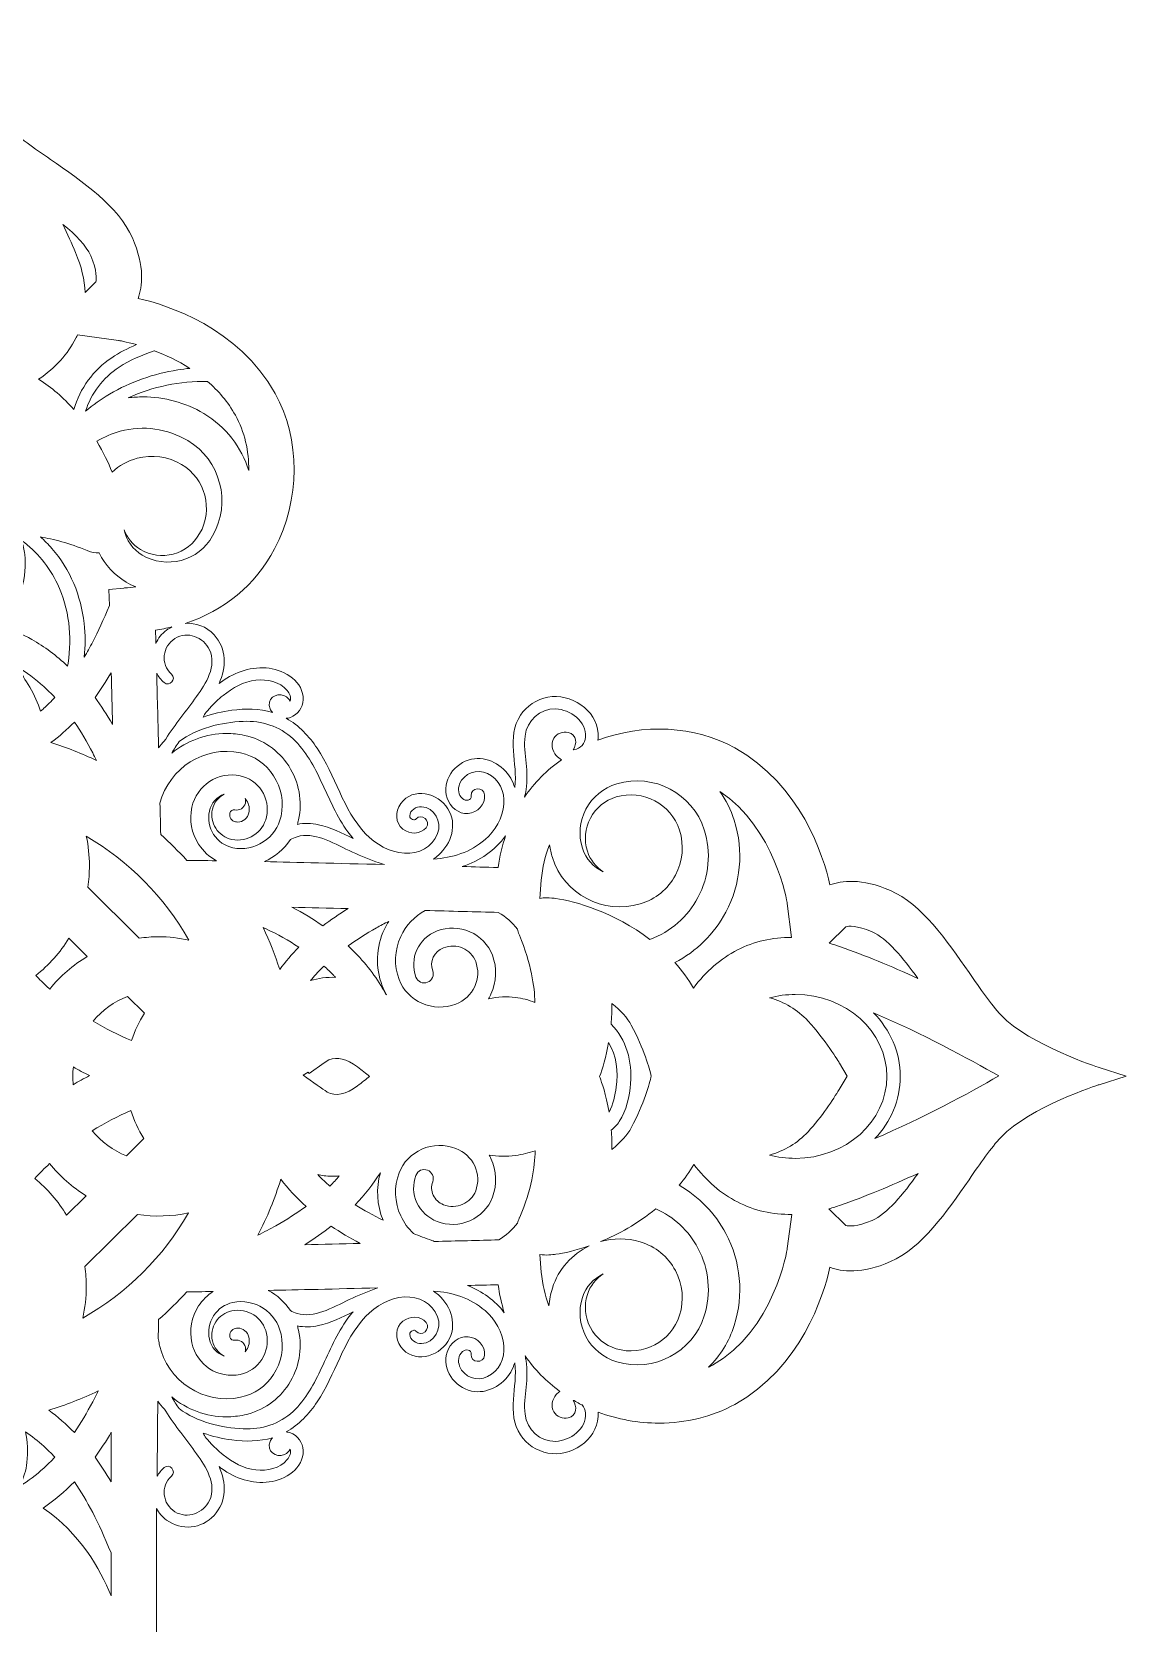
# Model space of a CAD drawing. Header units: millimetres. Extents: x -220 to 1461, y 255 to 578.
# Drawn here: x 747.9 to 868.3, y 386 to 561.1 of the extents above; entities that cross this region are included whole.
import ezdxf

# ---------------------------------------------------------------- set-up
doc = ezdxf.new("R2010")
doc.units = ezdxf.units.MM
doc.header["$MEASUREMENT"] = 0
doc.layers.add('Layer 5', color=7, linetype='Continuous')

msp = doc.modelspace()

# ---------------------------------------------------------------- linework, layer by layer
at = {"layer": 'Layer 5', "lineweight": 0}
for points, knots in [([(865.37, 447.11), (865.29, 447.14), (857.78, 449.55), (854.58, 452.89), (853.46, 454.07), (852.29, 455.77), (851.05, 457.57), (848.61, 461.1), (845.86, 465.1), (842.41, 466.6), (839.22, 467.98), (837.03, 467.7), (835.75, 467.22), (835.02, 470.42), (832.57, 478.26), (825.28, 482.3), (820.88, 484.75), (815.17, 485.03), (810.21, 483.14), (810.25, 483.38), (810.27, 483.62), (810.25, 483.87), (810.06, 486.53), (807.22, 488.35), (804.7, 487.88), (803.49, 487.66), (802.38, 486.91), (801.69, 485.89), (800.92, 484.73), (800.82, 483.34), (800.92, 481.99), (801.02, 480.63), (801.24, 479.3), (801.07, 477.96), (800.96, 478.3), (800.82, 478.64), (800.63, 478.97), (799.76, 480.43), (798.02, 481.43), (796.3, 481.06), (794.46, 480.66), (792.96, 478.66), (793.63, 476.77), (793.96, 475.82), (794.87, 474.98), (795.94, 475.08), (796.96, 475.17), (797.86, 476.07), (797.75, 477.13), (797.65, 478.06), (796.19, 477.97), (796.29, 477.04), (796.36, 476.47), (795.64, 476.42), (795.31, 476.72), (794.86, 477.12), (794.79, 477.79), (795, 478.33), (795.49, 479.54), (796.92, 480.03), (798.07, 479.48), (799.34, 478.86), (799.98, 477.47), (799.88, 476.1), (799.76, 474.59), (798.92, 473.19), (797.8, 472.21), (796.22, 470.82), (794.19, 470.18), (792.13, 470.07), (792.32, 470.2), (792.5, 470.34), (792.67, 470.49), (794.11, 471.76), (794.78, 473.89), (793.71, 475.6), (792.63, 477.35), (789.85, 478.05), (788.52, 476.17), (787.91, 475.3), (787.87, 474.06), (788.77, 473.36), (789.53, 472.78), (790.67, 472.74), (791.31, 473.52), (791.9, 474.24), (790.8, 475.2), (790.2, 474.47), (790.12, 474.36), (790.02, 474.34), (789.82, 474.42), (789.63, 474.5), (789.52, 474.63), (789.52, 474.82), (789.51, 475.45), (790.26, 475.86), (790.81, 475.83), (792.29, 475.77), (793.05, 474.14), (792.58, 472.87), (792.03, 471.37), (790.47, 470.61), (788.93, 470.7), (787.3, 470.8), (785.76, 471.7), (784.65, 472.86), (782.15, 475.5), (781.34, 479.28), (779.33, 482.26), (778.44, 483.58), (777.32, 484.78), (775.92, 485.56), (776.08, 485.57), (776.23, 485.6), (776.38, 485.65), (777.18, 485.95), (777.75, 486.75), (777.79, 487.6), (777.87, 489.56), (775.78, 490.84), (774.06, 491.07), (772.17, 491.31), (770.33, 490.68), (768.81, 489.58), (768.72, 489.51), (768.62, 489.44), (768.53, 489.37), (769.32, 491.16), (769.42, 493.21), (767.98, 494.76), (767.14, 495.67), (765.97, 496.09), (764.81, 496.01), (769.1, 497.38), (772.51, 500.2), (774.64, 504.23), (777.47, 509.59), (777.5, 516.3), (774.71, 521.31), (770.66, 528.6), (762.82, 531.06), (759.62, 531.78), (760.11, 533.07), (760.38, 535.26), (759, 538.44), (757.51, 541.89), (753.51, 544.65), (749.98, 547.08), (748.18, 548.32), (746.47, 549.49), (745.3, 550.61), (741.95, 553.81), (738.64, 561.12), (738.64, 561.12), (738.64, 561.12), (735.33, 553.81), (731.99, 550.61), (730.81, 549.49), (729.11, 548.32), (727.31, 547.08), (723.78, 544.65), (719.78, 541.89), (718.29, 538.44), (716.91, 535.26), (717.18, 533.07), (717.67, 531.78), (714.47, 531.06), (706.63, 528.6), (702.58, 521.31), (699.79, 516.3), (699.82, 509.59), (702.65, 504.23), (704.61, 500.51), (707.67, 497.82), (711.5, 496.35), (710.57, 496.26), (709.67, 495.84), (708.99, 495.11), (707.56, 493.56), (707.65, 491.51), (708.44, 489.72), (708.35, 489.79), (708.26, 489.86), (708.17, 489.93), (706.64, 491.03), (704.8, 491.66), (702.92, 491.42), (701.2, 491.19), (699.11, 489.91), (699.19, 487.95), (699.22, 487.1), (699.79, 486.29), (700.6, 486), (700.75, 485.95), (700.9, 485.92), (701.05, 485.91), (699.66, 485.12), (698.53, 483.92), (697.64, 482.61), (695.64, 479.63), (694.83, 475.85), (692.32, 473.21), (691.22, 472.05), (689.68, 471.15), (688.04, 471.05), (686.51, 470.96), (684.95, 471.72), (684.4, 473.22), (683.93, 474.49), (684.69, 476.12), (686.16, 476.18), (686.72, 476.21), (687.47, 475.8), (687.46, 475.17), (687.45, 474.98), (687.35, 474.85), (687.16, 474.77), (686.96, 474.69), (686.86, 474.71), (686.77, 474.82), (686.18, 475.55), (685.07, 474.59), (685.67, 473.87), (686.3, 473.09), (687.45, 473.12), (688.2, 473.71), (689.1, 474.41), (689.07, 475.65), (688.45, 476.52), (687.12, 478.4), (684.35, 477.69), (683.27, 475.95), (682.2, 474.24), (682.86, 472.11), (684.3, 470.84), (684.48, 470.68), (684.66, 470.55), (684.85, 470.42), (682.79, 470.53), (680.76, 471.17), (679.18, 472.55), (678.05, 473.54), (677.21, 474.93), (677.1, 476.44), (676.99, 477.82), (677.64, 479.21), (678.91, 479.82), (680.06, 480.38), (681.49, 479.89), (681.97, 478.68), (682.19, 478.14), (682.12, 477.47), (681.67, 477.07), (681.33, 476.77), (680.62, 476.82), (680.68, 477.39), (680.79, 478.32), (679.32, 478.41), (679.23, 477.48), (679.12, 476.41), (680.01, 475.52), (681.04, 475.43), (682.1, 475.33), (683.02, 476.17), (683.35, 477.12), (684.01, 479.01), (682.52, 481.01), (680.67, 481.41), (678.96, 481.78), (677.21, 480.78), (676.35, 479.32), (676.16, 478.99), (676.01, 478.65), (675.9, 478.3), (675.74, 479.65), (675.95, 480.97), (676.05, 482.34), (676.15, 483.68), (676.05, 485.08), (675.28, 486.23), (674.6, 487.26), (673.49, 488.01), (672.28, 488.23), (669.76, 488.7), (666.92, 486.88), (666.72, 484.22), (666.7, 483.88), (666.73, 483.55), (666.81, 483.23), (661.92, 485.01), (656.33, 484.71), (652.01, 482.3), (644.72, 478.26), (642.26, 470.42), (641.54, 467.22), (640.25, 467.7), (638.06, 467.98), (634.88, 466.6), (631.43, 465.1), (628.67, 461.1), (626.24, 457.57), (625, 455.77), (623.83, 454.07), (622.71, 452.89), (619.51, 449.55), (611.99, 447.14), (611.92, 447.11), (611.92, 447.11), (608.95, 446.17), (608.95, 446.17), (608.95, 446.17), (611.92, 445.23), (611.92, 445.23), (611.99, 445.21), (619.51, 442.8), (622.71, 439.45), (623.83, 438.28), (625, 436.57), (626.24, 434.77), (628.67, 431.24), (631.43, 427.24), (634.88, 425.75), (638.06, 424.37), (640.25, 424.64), (641.54, 425.13), (642.26, 421.93), (644.72, 414.09), (652.01, 410.04), (654.49, 408.66), (657.39, 407.97), (660.34, 407.97), (662.51, 407.97), (664.7, 408.35), (666.77, 409.09), (666.73, 408.85), (666.71, 408.6), (666.72, 408.34), (666.92, 405.69), (669.76, 403.86), (672.28, 404.33), (673.49, 404.56), (674.6, 405.31), (675.28, 406.33), (676.05, 407.49), (676.15, 408.88), (676.05, 410.23), (675.95, 411.59), (675.74, 412.91), (675.9, 414.26), (676.01, 413.91), (676.16, 413.57), (676.35, 413.25), (677.21, 411.78), (678.96, 410.79), (680.67, 411.16), (682.52, 411.56), (684.01, 413.56), (683.35, 415.45), (683.02, 416.39), (682.1, 417.24), (681.04, 417.14), (680.01, 417.04), (679.12, 416.15), (679.23, 415.09), (679.32, 414.15), (680.79, 414.25), (680.68, 415.18), (680.62, 415.75), (681.33, 415.8), (681.67, 415.5), (682.12, 415.09), (682.19, 414.43), (681.97, 413.89), (681.49, 412.67), (680.06, 412.19), (678.91, 412.74), (677.64, 413.35), (676.99, 414.75), (677.1, 416.12), (677.21, 417.63), (678.05, 419.03), (679.18, 420.01), (680.76, 421.39), (682.79, 422.04), (684.85, 422.14), (684.66, 422.02), (684.48, 421.88), (684.3, 421.73), (682.86, 420.46), (682.2, 418.33), (683.27, 416.61), (684.35, 414.87), (687.12, 414.17), (688.45, 416.04), (689.07, 416.92), (689.1, 418.16), (688.2, 418.86), (687.45, 419.44), (686.3, 419.48), (685.67, 418.7), (685.07, 417.97), (686.18, 417.02), (686.77, 417.75), (686.86, 417.85), (686.96, 417.88), (687.16, 417.8), (687.35, 417.72), (687.45, 417.59), (687.46, 417.4), (687.47, 416.76), (686.72, 416.36), (686.16, 416.38), (684.69, 416.45), (683.93, 418.07), (684.4, 419.35), (684.95, 420.84), (686.51, 421.61), (688.04, 421.51), (689.68, 421.41), (691.22, 420.52), (692.32, 419.35), (694.83, 416.71), (695.64, 412.93), (697.64, 409.96), (698.53, 408.64), (699.66, 407.44), (701.05, 406.66), (700.9, 406.64), (700.75, 406.62), (700.6, 406.56), (699.79, 406.27), (699.22, 405.47), (699.19, 404.62), (699.11, 402.65), (701.2, 401.37), (702.92, 401.15), (704.8, 400.9), (706.64, 401.54), (708.17, 402.63), (708.26, 402.7), (708.35, 402.78), (708.44, 402.85), (707.65, 401.05), (707.56, 399.01), (708.99, 397.46), (710.36, 395.99), (712.6, 395.78), (714.22, 396.96), (714.97, 397.5), (715.44, 398.27), (715.63, 399.1), (715.66, 383.02), (715.66, 366.54), (715.59, 365.64), (715.59, 365.7), (715.6, 365.74), (715.61, 365.76), (715.45, 365.13), (715.5, 345.88), (715.58, 329.46), (709.49, 328.64), (704.65, 325.35), (701.9, 320.13), (699.14, 314.91), (699.08, 308.45), (701.73, 303.67), (705.78, 296.39), (713.61, 293.93), (716.81, 293.21), (716.33, 291.92), (716.06, 289.73), (717.44, 286.55), (718.93, 283.1), (722.93, 280.34), (726.46, 277.91), (728.26, 276.67), (729.96, 275.5), (731.14, 274.37), (734.48, 271.18), (738.58, 261.27), (738.58, 261.27), (738.58, 261.27), (742.81, 271.18), (746.15, 274.37), (747.33, 275.5), (749.03, 276.67), (750.83, 277.91), (754.36, 280.34), (758.36, 283.1), (759.85, 286.55), (761.23, 289.73), (760.96, 291.92), (760.48, 293.21), (763.67, 293.93), (771.51, 296.39), (775.56, 303.67), (778.21, 308.45), (778.15, 314.91), (775.39, 320.13), (772.64, 325.35), (767.8, 328.64), (761.71, 329.46), (761.79, 345.88), (761.84, 365.13), (761.68, 365.76), (761.68, 365.74), (761.7, 365.7), (761.7, 365.64), (761.62, 366.53), (761.63, 382.67), (761.66, 398.58), (761.91, 398.09), (762.28, 397.65), (762.76, 397.3), (764.38, 396.12), (766.62, 396.33), (767.98, 397.81), (769.42, 399.36), (769.32, 401.4), (768.53, 403.2), (768.62, 403.13), (768.72, 403.05), (768.81, 402.98), (770.33, 401.89), (772.17, 401.25), (774.06, 401.5), (775.78, 401.72), (777.87, 403), (777.79, 404.97), (777.75, 405.82), (777.18, 406.62), (776.38, 406.91), (776.23, 406.97), (776.08, 406.99), (775.92, 407), (777.32, 407.79), (778.44, 408.99), (779.33, 410.31), (781.34, 413.28), (782.15, 417.06), (784.65, 419.7), (785.76, 420.87), (787.3, 421.76), (788.93, 421.86), (790.47, 421.95), (792.03, 421.19), (792.58, 419.69), (793.05, 418.42), (792.29, 416.8), (790.81, 416.73), (790.26, 416.71), (789.51, 417.11), (789.52, 417.75), (789.52, 417.94), (789.63, 418.07), (789.82, 418.15), (790.02, 418.23), (790.12, 418.2), (790.2, 418.1), (790.8, 417.37), (791.9, 418.32), (791.31, 419.05), (790.67, 419.82), (789.53, 419.79), (788.77, 419.2), (787.87, 418.51), (787.91, 417.27), (788.52, 416.39), (789.85, 414.51), (792.63, 415.22), (793.71, 416.96), (794.78, 418.68), (794.11, 420.81), (792.67, 422.08), (792.5, 422.23), (792.32, 422.37), (792.13, 422.49), (794.19, 422.39), (796.22, 421.74), (797.8, 420.36), (798.92, 419.38), (799.76, 417.98), (799.88, 416.47), (799.98, 415.1), (799.34, 413.7), (798.07, 413.09), (796.92, 412.54), (795.49, 413.02), (795, 414.24), (794.79, 414.78), (794.86, 415.44), (795.31, 415.85), (795.64, 416.14), (796.36, 416.1), (796.29, 415.53), (796.19, 414.59), (797.65, 414.5), (797.75, 415.44), (797.86, 416.5), (796.96, 417.39), (795.94, 417.49), (794.87, 417.59), (793.96, 416.74), (793.63, 415.79), (792.96, 413.91), (794.46, 411.91), (796.3, 411.51), (798.02, 411.14), (799.76, 412.13), (800.63, 413.6), (800.82, 413.92), (800.96, 414.26), (801.07, 414.61), (801.24, 413.26), (801.02, 411.94), (800.92, 410.58), (800.82, 409.23), (800.92, 407.84), (801.69, 406.68), (802.38, 405.65), (803.49, 404.91), (804.7, 404.68), (807.22, 404.21), (810.06, 406.04), (810.25, 408.69), (810.26, 408.86), (810.26, 409.03), (810.25, 409.19), (812.4, 408.38), (814.69, 407.97), (816.95, 407.97), (819.89, 407.97), (822.8, 408.66), (825.28, 410.04), (832.57, 414.09), (835.02, 421.93), (835.75, 425.13), (837.03, 424.64), (839.23, 424.37), (842.41, 425.75), (845.86, 427.24), (848.61, 431.24), (851.05, 434.77), (852.29, 436.57), (853.46, 438.28), (854.58, 439.45), (857.78, 442.8), (865.29, 445.21), (865.37, 445.23), (865.37, 445.23), (868.34, 446.17), (868.34, 446.17), (868.34, 446.17), (865.37, 447.11), (865.37, 447.11)], [0, 0, 0, 0, 1, 1, 1, 2, 2, 2, 3, 3, 3, 4, 4, 4, 5, 5, 5, 6, 6, 6, 7, 7, 7, 8, 8, 8, 9, 9, 9, 10, 10, 10, 11, 11, 11, 12, 12, 12, 13, 13, 13, 14, 14, 14, 15, 15, 15, 16, 16, 16, 17, 17, 17, 18, 18, 18, 19, 19, 19, 20, 20, 20, 21, 21, 21, 22, 22, 22, 23, 23, 23, 24, 24, 24, 25, 25, 25, 26, 26, 26, 27, 27, 27, 28, 28, 28, 29, 29, 29, 30, 30, 30, 31, 31, 31, 32, 32, 32, 33, 33, 33, 34, 34, 34, 35, 35, 35, 36, 36, 36, 37, 37, 37, 38, 38, 38, 39, 39, 39, 40, 40, 40, 41, 41, 41, 42, 42, 42, 43, 43, 43, 44, 44, 44, 45, 45, 45, 46, 46, 46, 47, 47, 47, 48, 48, 48, 49, 49, 49, 50, 50, 50, 51, 51, 51, 52, 52, 52, 53, 53, 53, 54, 54, 54, 55, 55, 55, 56, 56, 56, 57, 57, 57, 58, 58, 58, 59, 59, 59, 60, 60, 60, 61, 61, 61, 62, 62, 62, 63, 63, 63, 64, 64, 64, 65, 65, 65, 66, 66, 66, 67, 67, 67, 68, 68, 68, 69, 69, 69, 70, 70, 70, 71, 71, 71, 72, 72, 72, 73, 73, 73, 74, 74, 74, 75, 75, 75, 76, 76, 76, 77, 77, 77, 78, 78, 78, 79, 79, 79, 80, 80, 80, 81, 81, 81, 82, 82, 82, 83, 83, 83, 84, 84, 84, 85, 85, 85, 86, 86, 86, 87, 87, 87, 88, 88, 88, 89, 89, 89, 90, 90, 90, 91, 91, 91, 92, 92, 92, 93, 93, 93, 94, 94, 94, 95, 95, 95, 96, 96, 96, 97, 97, 97, 98, 98, 98, 99, 99, 99, 100, 100, 100, 101, 101, 101, 102, 102, 102, 103, 103, 103, 104, 104, 104, 105, 105, 105, 106, 106, 106, 107, 107, 107, 108, 108, 108, 109, 109, 109, 110, 110, 110, 111, 111, 111, 112, 112, 112, 113, 113, 113, 114, 114, 114, 115, 115, 115, 116, 116, 116, 117, 117, 117, 118, 118, 118, 119, 119, 119, 120, 120, 120, 121, 121, 121, 122, 122, 122, 123, 123, 123, 124, 124, 124, 125, 125, 125, 126, 126, 126, 127, 127, 127, 128, 128, 128, 129, 129, 129, 130, 130, 130, 131, 131, 131, 132, 132, 132, 133, 133, 133, 134, 134, 134, 135, 135, 135, 136, 136, 136, 137, 137, 137, 138, 138, 138, 139, 139, 139, 140, 140, 140, 141, 141, 141, 142, 142, 142, 143, 143, 143, 144, 144, 144, 145, 145, 145, 146, 146, 146, 147, 147, 147, 148, 148, 148, 149, 149, 149, 150, 150, 150, 151, 151, 151, 152, 152, 152, 153, 153, 153, 154, 154, 154, 155, 155, 155, 156, 156, 156, 157, 157, 157, 158, 158, 158, 159, 159, 159, 160, 160, 160, 161, 161, 161, 162, 162, 162, 163, 163, 163, 164, 164, 164, 165, 165, 165, 166, 166, 166, 167, 167, 167, 168, 168, 168, 169, 169, 169, 170, 170, 170, 171, 171, 171, 172, 172, 172, 173, 173, 173, 174, 174, 174, 175, 175, 175, 176, 176, 176, 177, 177, 177, 178, 178, 178, 179, 179, 179, 180, 180, 180, 181, 181, 181, 182, 182, 182, 183, 183, 183, 184, 184, 184, 185, 185, 185, 186, 186, 186, 187, 187, 187, 188, 188, 188, 189, 189, 189, 190, 190, 190, 191, 191, 191, 192, 192, 192, 193, 193, 193, 194, 194, 194, 195, 195, 195, 196, 196, 196, 197, 197, 197, 198, 198, 198, 199, 199, 199, 200, 200, 200, 201, 201, 201, 202, 202, 202, 203, 203, 203, 204, 204, 204, 205, 205, 205, 206, 206, 206, 207, 207, 207, 208, 208, 208, 209, 209, 209, 210, 210, 210, 211, 211, 211, 212, 212, 212, 213, 213, 213, 214, 214, 214, 215, 215, 215, 216, 216, 216, 217, 217, 217, 218, 218, 218, 218]), ([(754.41, 536.47), (755.14, 534.79), (755.04, 533.88), (754.97, 533.59), (754.97, 533.59), (753.81, 532.43), (753.81, 532.43), (753.74, 533.84), (753.38, 535.31), (752.75, 536.83), (752.33, 537.83), (751.86, 538.86), (751.35, 539.93), (752.76, 538.77), (753.93, 537.59), (754.41, 536.47)], [0, 0, 0, 0, 1, 1, 1, 2, 2, 2, 3, 3, 3, 4, 4, 4, 5, 5, 5, 5]), ([(752.77, 527.39), (752.84, 527.52), (752.9, 527.64), (752.95, 527.77), (752.95, 527.77), (757.48, 527.15), (757.48, 527.15), (757.51, 527.15), (758.27, 527.02), (759.44, 526.69), (758.49, 526.28), (757.57, 525.82), (756.72, 525.25), (754.71, 523.9), (753.22, 521.87), (752.57, 519.55), (751.4, 520.86), (750.1, 521.98), (748.68, 522.88), (750.52, 524.14), (751.9, 525.65), (752.77, 527.39)], [0, 0, 0, 0, 1, 1, 1, 2, 2, 2, 3, 3, 3, 4, 4, 4, 5, 5, 5, 6, 6, 6, 7, 7, 7, 7]), ([(761.39, 526.01), (761.41, 526.01), (761.42, 526.02), (761.43, 526.02), (762.63, 525.56), (763.98, 524.93), (765.31, 524.08), (764.86, 524.04), (764.42, 523.98), (763.98, 523.91), (761.34, 523.49), (758.79, 522.6), (756.48, 521.24), (755.54, 520.69), (754.66, 520.06), (753.84, 519.37), (754.48, 521.34), (755.75, 523.04), (757.53, 524.21), (758.72, 525), (760.05, 525.53), (761.39, 526.01)], [0, 0, 0, 0, 1, 1, 1, 2, 2, 2, 3, 3, 3, 4, 4, 4, 5, 5, 5, 6, 6, 6, 7, 7, 7, 7]), ([(770.33, 518.91), (771.34, 517.11), (771.82, 514.98), (771.8, 512.82), (771.01, 515.38), (769.31, 517.65), (766.85, 519.11), (764.81, 520.31), (762.5, 520.94), (760.17, 520.94), (759.63, 520.94), (759.08, 520.91), (758.54, 520.84), (761.25, 522.07), (764.23, 522.69), (767.26, 522.64), (768.43, 521.63), (769.51, 520.4), (770.33, 518.91)], [0, 0, 0, 0, 1, 1, 1, 2, 2, 2, 3, 3, 3, 4, 4, 4, 5, 5, 5, 6, 6, 6, 6]), ([(767.82, 505.63), (767.06, 504.28), (765.82, 503.33), (764.35, 502.94), (762.89, 502.56), (761.37, 502.77), (760.07, 503.53), (759.05, 504.14), (758.33, 505.15), (758.08, 506.32), (758.4, 505.44), (759.01, 504.65), (759.88, 504.14), (760.98, 503.5), (762.26, 503.32), (763.49, 503.64), (764.73, 503.97), (765.76, 504.77), (766.4, 505.89), (767.92, 508.54), (767.03, 511.95), (764.41, 513.5), (762.92, 514.38), (761.18, 514.62), (759.51, 514.18), (758.47, 513.9), (757.53, 513.38), (756.76, 512.66), (756.35, 513.67), (755.81, 514.84), (755.1, 516.06), (755.9, 516.55), (756.76, 516.92), (757.67, 517.16), (760.2, 517.83), (762.84, 517.46), (765.09, 516.13), (768.7, 514), (769.92, 509.29), (767.82, 505.63)], [0, 0, 0, 0, 1, 1, 1, 2, 2, 2, 3, 3, 3, 4, 4, 4, 5, 5, 5, 6, 6, 6, 7, 7, 7, 8, 8, 8, 9, 9, 9, 10, 10, 10, 11, 11, 11, 12, 12, 12, 13, 13, 13, 13]), ([(750.75, 500.35), (752.04, 497.63), (752.37, 494.58), (751.92, 491.62), (751.91, 491.51), (751.89, 491.41), (751.87, 491.3), (750.64, 492.46), (749.32, 493.44), (747.93, 494.23), (746.94, 494.8), (745.91, 495.25), (744.86, 495.58), (746.68, 498.54), (747.45, 501.23), (747.15, 503.6), (747.09, 504.12), (746.97, 504.64), (746.81, 505.14), (748.49, 503.9), (749.86, 502.23), (750.75, 500.35)], [0, 0, 0, 0, 1, 1, 1, 2, 2, 2, 3, 3, 3, 4, 4, 4, 5, 5, 5, 6, 6, 6, 7, 7, 7, 7]), ([(756.42, 499.74), (756.42, 499.74), (756.47, 497.96), (756.47, 497.96), (755.82, 496.4), (755.23, 495.13), (754.63, 493.96), (754.33, 493.38), (754.02, 492.82), (753.7, 492.29), (753.82, 493.52), (753.83, 494.77), (753.69, 496), (753.35, 499.03), (752.16, 501.97), (750.14, 504.26), (749.74, 504.71), (749.32, 505.14), (748.87, 505.52), (750.31, 505.29), (752.03, 504.84), (754.04, 504.02), (754.04, 504.02), (754.09, 504.01), (754.09, 504.01), (754.48, 503.83), (754.91, 503.75), (755.34, 503.77), (756, 502.43), (757.03, 501.31), (758.32, 500.56), (758.66, 500.35), (759.02, 500.17), (759.38, 500.02), (759.38, 500.02), (758.47, 499.93), (758.47, 499.93), (758.32, 499.94), (758.18, 499.92), (758.04, 499.89), (758.04, 499.89), (756.42, 499.74), (756.42, 499.74)], [0, 0, 0, 0, 1, 1, 1, 2, 2, 2, 3, 3, 3, 4, 4, 4, 5, 5, 5, 6, 6, 6, 7, 7, 7, 8, 8, 8, 9, 9, 9, 10, 10, 10, 11, 11, 11, 12, 12, 12, 13, 13, 13, 14, 14, 14, 14]), ([(761.54, 495.27), (762.15, 495.36), (762.75, 495.47), (763.34, 495.61), (763.14, 495.51), (762.94, 495.4), (762.76, 495.26), (762.22, 494.87), (761.83, 494.37), (761.58, 493.8), (761.57, 494.29), (761.56, 494.78), (761.54, 495.27)], [0, 0, 0, 0, 1, 1, 1, 2, 2, 2, 3, 3, 3, 4, 4, 4, 4]), ([(767.49, 493.09), (768.31, 491.33), (767.07, 489.35), (766.06, 487.96), (764.93, 486.4), (763.71, 484.9), (762.66, 483.28), (762.61, 483.21), (762.57, 483.14), (762.52, 483.07), (762.29, 482.83), (762.08, 482.57), (761.88, 482.3), (761.82, 484.84), (761.75, 487.58), (761.67, 490.53), (761.87, 490.15), (762.14, 489.79), (762.49, 489.49), (763.09, 488.96), (763.89, 489.9), (763.3, 490.43), (762.06, 491.53), (762.3, 493.5), (763.68, 494.35), (765.04, 495.19), (766.83, 494.5), (767.49, 493.09)], [0, 0, 0, 0, 1, 1, 1, 2, 2, 2, 3, 3, 3, 4, 4, 4, 5, 5, 5, 6, 6, 6, 7, 7, 7, 8, 8, 8, 9, 9, 9, 9]), ([(749.25, 486.66), (749.14, 486.55), (749.01, 486.44), (748.89, 486.34), (748.62, 487.21), (748.22, 488.09), (747.7, 488.98), (747.24, 489.76), (746.77, 490.52), (746.3, 491.23), (747.35, 490.62), (748.34, 489.89), (749.25, 489.06), (749.66, 488.69), (750.06, 488.3), (750.46, 487.86), (750.06, 487.43), (749.66, 487.03), (749.25, 486.66)], [0, 0, 0, 0, 1, 1, 1, 2, 2, 2, 3, 3, 3, 4, 4, 4, 5, 5, 5, 6, 6, 6, 6]), ([(756.81, 484.88), (756.2, 485.95), (755.56, 486.94), (754.89, 487.86), (755.51, 488.71), (756.1, 489.61), (756.67, 490.58), (756.72, 488.66), (756.77, 486.75), (756.81, 484.88)], [0, 0, 0, 0, 1, 1, 1, 2, 2, 2, 3, 3, 3, 3]), ([(768.97, 488.07), (770.02, 488.92), (771.23, 489.6), (772.59, 489.75), (773.79, 489.87), (775.25, 489.61), (776.04, 488.61), (776.29, 488.29), (776.5, 487.84), (776.37, 487.45), (776.24, 487.7), (776.03, 487.91), (775.74, 488.04), (774.76, 488.47), (773.71, 487.65), (774.16, 486.6), (774.22, 486.45), (774.31, 486.32), (774.41, 486.2), (772.97, 486.63), (771.42, 486.64), (769.94, 486.44), (768.89, 486.3), (767.82, 486.05), (766.78, 485.69), (766.92, 486.06), (767.28, 486.42), (767.51, 486.68), (767.97, 487.17), (768.45, 487.65), (768.97, 488.07)], [0, 0, 0, 0, 1, 1, 1, 2, 2, 2, 3, 3, 3, 4, 4, 4, 5, 5, 5, 6, 6, 6, 7, 7, 7, 8, 8, 8, 9, 9, 9, 10, 10, 10, 10]), ([(776.68, 483.29), (778.08, 481.98), (779.02, 480.23), (779.82, 478.51), (780.7, 476.65), (781.5, 474.72), (782.71, 473.05), (782.9, 472.8), (783.09, 472.56), (783.3, 472.32), (782.05, 472.93), (780.81, 473.56), (779.46, 473.85), (778.7, 474.02), (777.91, 474.04), (777.15, 473.88), (777.2, 474.04), (777.24, 474.21), (777.28, 474.37), (777.72, 476.44), (777.34, 478.54), (776.2, 480.31), (775.07, 482.05), (773.34, 483.25), (771.32, 483.68), (770.66, 483.82), (770, 483.89), (769.35, 483.89), (767.11, 483.89), (764.99, 483.09), (763.32, 481.71), (763.57, 482.15), (763.85, 482.57), (764.14, 482.99), (766.11, 484.47), (768.82, 485.12), (771.18, 485.22), (773.25, 485.3), (775.16, 484.72), (776.68, 483.29)], [0, 0, 0, 0, 1, 1, 1, 2, 2, 2, 3, 3, 3, 4, 4, 4, 5, 5, 5, 6, 6, 6, 7, 7, 7, 8, 8, 8, 9, 9, 9, 10, 10, 10, 11, 11, 11, 12, 12, 12, 13, 13, 13, 13]), ([(802.32, 480.61), (802.23, 481.6), (802.06, 482.62), (802.2, 483.61), (802.43, 485.35), (803.78, 486.65), (805.58, 486.59), (807.16, 486.54), (808.98, 485.22), (808.86, 483.49), (808.81, 482.79), (808.3, 482.21), (807.6, 482.11), (807.56, 482.1), (807.52, 482.1), (807.48, 482.1), (807.95, 482.71), (807.93, 483.76), (806.94, 484.01), (806.34, 484.16), (805.7, 483.89), (805.38, 483.36), (805.01, 482.74), (805.18, 481.96), (805.64, 481.45), (805.81, 481.26), (806, 481.12), (806.2, 481), (804.59, 479.85), (803.22, 478.46), (802.13, 476.86), (802.21, 477.15), (802.27, 477.44), (802.31, 477.74), (802.45, 478.7), (802.42, 479.65), (802.32, 480.61)], [0, 0, 0, 0, 1, 1, 1, 2, 2, 2, 3, 3, 3, 4, 4, 4, 5, 5, 5, 6, 6, 6, 7, 7, 7, 8, 8, 8, 9, 9, 9, 10, 10, 10, 11, 11, 11, 12, 12, 12, 12]), ([(754.63, 481.76), (754.77, 481.49), (754.91, 481.2), (755.06, 480.91), (753.43, 481.69), (751.76, 482.35), (750.04, 482.88), (750.94, 483.55), (751.8, 484.31), (752.61, 485.15), (753.32, 484.12), (754, 482.98), (754.63, 481.76)], [0, 0, 0, 0, 1, 1, 1, 2, 2, 2, 3, 3, 3, 4, 4, 4, 4]), ([(768.18, 473.45), (768.58, 472.82), (769.2, 472.39), (769.93, 472.23), (771.66, 471.86), (773.38, 472.98), (773.75, 474.72), (773.97, 475.72), (773.78, 476.74), (773.23, 477.59), (772.68, 478.44), (771.84, 479.02), (770.86, 479.23), (768.45, 479.75), (766.07, 478.19), (765.54, 475.76), (765.24, 474.35), (765.5, 472.91), (766.28, 471.7), (766.79, 470.92), (767.47, 470.3), (768.27, 469.88), (766.91, 469.9), (765.82, 469.92), (764.98, 469.92), (764.08, 470.92), (763.12, 471.87), (762.11, 472.76), (762.09, 473.85), (762.06, 474.99), (762.03, 476.2), (763.04, 480.12), (766.95, 482.6), (770.9, 481.75), (772.41, 481.43), (773.7, 480.53), (774.54, 479.24), (775.4, 477.91), (775.68, 476.34), (775.35, 474.79), (774.83, 472.36), (772.45, 470.8), (770.05, 471.31), (769.18, 471.5), (768.43, 472.02), (767.94, 472.77), (767.45, 473.54), (767.28, 474.45), (767.47, 475.35), (767.67, 476.24), (768.31, 476.93), (769.11, 477.21), (768.46, 476.89), (767.97, 476.29), (767.8, 475.54), (767.65, 474.81), (767.78, 474.07), (768.18, 473.45)], [0, 0, 0, 0, 1, 1, 1, 2, 2, 2, 3, 3, 3, 4, 4, 4, 5, 5, 5, 6, 6, 6, 7, 7, 7, 8, 8, 8, 9, 9, 9, 10, 10, 10, 11, 11, 11, 12, 12, 12, 13, 13, 13, 14, 14, 14, 15, 15, 15, 16, 16, 16, 17, 17, 17, 18, 18, 18, 19, 19, 19, 19]), ([(812.31, 478.34), (816.35, 479.55), (820.66, 477.29), (821.92, 473.29), (822.7, 470.79), (822.46, 468.14), (821.23, 465.83), (820.09, 463.69), (818.22, 462.06), (815.93, 461.22), (812.04, 464.21), (807.64, 465.45), (805.6, 465.72), (805.34, 465.75), (804.98, 465.8), (804.56, 465.8), (804.32, 465.8), (804.07, 465.78), (803.81, 465.74), (803.81, 465.74), (803.99, 467.76), (803.99, 467.76), (804.12, 469.13), (804.42, 470.43), (804.89, 471.62), (804.96, 471.15), (805.07, 470.69), (805.21, 470.23), (806.47, 466.2), (810.81, 463.92), (814.88, 465.13), (816.56, 465.64), (817.93, 466.76), (818.75, 468.3), (819.56, 469.82), (819.72, 471.57), (819.2, 473.23), (818.29, 476.13), (815.17, 477.77), (812.24, 476.9), (811.01, 476.53), (810, 475.7), (809.39, 474.57), (808.8, 473.44), (808.68, 472.15), (809.06, 470.94), (809.36, 469.97), (810, 469.18), (810.8, 468.67), (809.74, 469.16), (808.88, 470.08), (808.51, 471.26), (808.06, 472.71), (808.2, 474.23), (808.9, 475.56), (809.62, 476.91), (810.83, 477.9), (812.31, 478.34)], [0, 0, 0, 0, 1, 1, 1, 2, 2, 2, 3, 3, 3, 4, 4, 4, 5, 5, 5, 6, 6, 6, 7, 7, 7, 8, 8, 8, 9, 9, 9, 10, 10, 10, 11, 11, 11, 12, 12, 12, 13, 13, 13, 14, 14, 14, 15, 15, 15, 16, 16, 16, 17, 17, 17, 18, 18, 18, 19, 19, 19, 19]), ([(771.41, 476.73), (771.47, 476.67), (771.52, 476.6), (771.57, 476.52), (771.83, 476.11), (771.92, 475.62), (771.82, 475.14), (771.69, 474.55), (771.17, 474.14), (770.6, 474.14), (770.51, 474.14), (770.43, 474.15), (770.34, 474.16), (770.13, 474.21), (769.96, 474.33), (769.84, 474.51), (769.73, 474.69), (769.69, 474.91), (769.73, 475.12), (769.79, 475.37), (770.02, 475.53), (770.26, 475.47), (770.79, 475.36), (771.32, 475.7), (771.43, 476.23), (771.47, 476.41), (771.46, 476.58), (771.41, 476.73)], [0, 0, 0, 0, 1, 1, 1, 2, 2, 2, 3, 3, 3, 4, 4, 4, 5, 5, 5, 6, 6, 6, 7, 7, 7, 8, 8, 8, 9, 9, 9, 9]), ([(831.05, 465.19), (831.05, 465.19), (831.53, 461.43), (831.53, 461.43), (829.41, 461.46), (827.4, 461), (825.57, 460.06), (823.75, 459.13), (822.1, 457.69), (820.74, 455.87), (820.15, 456.85), (819.47, 457.79), (818.69, 458.67), (821.07, 459.9), (823.02, 461.83), (824.29, 464.21), (825.95, 467.34), (826.28, 470.94), (825.22, 474.33), (824.85, 475.48), (824.31, 476.55), (823.62, 477.51), (829.7, 473.52), (831.04, 465.25), (831.05, 465.19)], [0, 0, 0, 0, 1, 1, 1, 2, 2, 2, 3, 3, 3, 4, 4, 4, 5, 5, 5, 6, 6, 6, 7, 7, 7, 8, 8, 8, 8]), ([(759.73, 461.35), (759.73, 461.35), (754.08, 466.96), (754.08, 466.96), (754.21, 467.75), (754.27, 468.55), (754.27, 469.35), (754.27, 470.44), (754.16, 471.52), (753.93, 472.58), (758.63, 469.84), (762.53, 465.88), (765.21, 461.14), (764.12, 461.38), (763.01, 461.51), (761.89, 461.51), (761.17, 461.51), (760.44, 461.45), (759.73, 461.35)], [0, 0, 0, 0, 1, 1, 1, 2, 2, 2, 3, 3, 3, 4, 4, 4, 5, 5, 5, 6, 6, 6, 6]), ([(785.79, 469.77), (786.1, 469.66), (786.41, 469.56), (786.73, 469.46), (781.44, 469.6), (777.04, 469.7), (773.52, 469.78), (774.67, 470.29), (775.68, 471.13), (776.38, 472.21), (776.61, 472.33), (776.85, 472.44), (777.11, 472.52), (778.04, 472.81), (779.04, 472.63), (779.94, 472.32), (780.95, 471.97), (781.9, 471.45), (782.86, 470.99), (783.82, 470.54), (784.79, 470.13), (785.79, 469.77)], [0, 0, 0, 0, 1, 1, 1, 2, 2, 2, 3, 3, 3, 4, 4, 4, 5, 5, 5, 6, 6, 6, 7, 7, 7, 7]), ([(800.06, 472.64), (799.69, 471.53), (799.41, 470.36), (799.24, 469.14), (797.89, 469.17), (796.58, 469.21), (795.3, 469.24), (797.2, 469.87), (798.92, 471), (800.06, 472.64)], [0, 0, 0, 0, 1, 1, 1, 2, 2, 2, 3, 3, 3, 3]), ([(779.96, 462.71), (778.92, 463.44), (777.79, 464.12), (776.55, 464.77), (778.45, 464.72), (780.53, 464.67), (782.74, 464.62), (781.74, 464), (780.82, 463.37), (779.96, 462.71)], [0, 0, 0, 0, 1, 1, 1, 2, 2, 2, 3, 3, 3, 3]), ([(788.53, 461.53), (789.1, 462.76), (790.03, 463.75), (791.21, 464.41), (794.04, 464.33), (796.78, 464.26), (799.26, 464.19), (800.08, 463.7), (800.79, 463.09), (801.37, 462.35), (801.41, 462.15), (801.47, 461.96), (801.56, 461.77), (801.56, 461.77), (801.58, 461.7), (801.58, 461.7), (802.88, 458.51), (803.25, 456.02), (803.29, 454.29), (802.59, 454.56), (801.88, 454.75), (801.15, 454.84), (800.21, 454.95), (799.22, 454.9), (798.18, 454.68), (798.27, 454.85), (798.37, 455.02), (798.45, 455.2), (799.08, 456.56), (799.14, 458.08), (798.61, 459.48), (798.17, 460.64), (797.29, 461.56), (796.14, 462.07), (794.99, 462.57), (793.71, 462.59), (792.53, 462.15), (790.48, 461.37), (789.43, 459.09), (790.19, 457.07), (790.39, 456.56), (790.96, 456.3), (791.47, 456.5), (791.98, 456.69), (792.23, 457.26), (792.04, 457.77), (791.66, 458.77), (792.19, 459.91), (793.23, 460.3), (793.93, 460.56), (794.68, 460.55), (795.35, 460.26), (796.01, 459.97), (796.51, 459.44), (796.77, 458.78), (797.1, 457.89), (797.07, 456.91), (796.66, 456.03), (796.25, 455.14), (795.51, 454.46), (794.58, 454.11), (793.36, 453.64), (792.03, 453.67), (790.85, 454.19), (789.68, 454.7), (788.79, 455.63), (788.34, 456.81), (787.76, 458.34), (787.82, 460.02), (788.53, 461.53)], [0, 0, 0, 0, 1, 1, 1, 2, 2, 2, 3, 3, 3, 4, 4, 4, 5, 5, 5, 6, 6, 6, 7, 7, 7, 8, 8, 8, 9, 9, 9, 10, 10, 10, 11, 11, 11, 12, 12, 12, 13, 13, 13, 14, 14, 14, 15, 15, 15, 16, 16, 16, 17, 17, 17, 18, 18, 18, 19, 19, 19, 20, 20, 20, 21, 21, 21, 22, 22, 22, 23, 23, 23, 23]), ([(773.39, 462.52), (773.47, 462.48), (773.56, 462.45), (773.64, 462.41), (774.97, 461.78), (776.2, 461.09), (777.31, 460.37), (776.54, 459.58), (775.84, 458.76), (775.21, 457.9), (774.71, 459.48), (774.1, 461.02), (773.39, 462.52)], [0, 0, 0, 0, 1, 1, 1, 2, 2, 2, 3, 3, 3, 4, 4, 4, 4]), ([(786.34, 456.15), (785.38, 457.71), (784.17, 459.17), (782.73, 460.5), (783.68, 461.19), (784.72, 461.85), (785.84, 462.48), (786.27, 462.73), (786.72, 462.97), (787.2, 463.21), (787.03, 462.94), (786.87, 462.66), (786.73, 462.36), (785.81, 460.37), (785.72, 458.14), (786.49, 456.11), (786.63, 455.76), (786.79, 455.43), (786.97, 455.12), (786.95, 455.13), (786.92, 455.15), (786.89, 455.17), (786.72, 455.5), (786.53, 455.83), (786.34, 456.15)], [0, 0, 0, 0, 1, 1, 1, 2, 2, 2, 3, 3, 3, 4, 4, 4, 5, 5, 5, 6, 6, 6, 7, 7, 7, 8, 8, 8, 8]), ([(837.49, 462.62), (837.78, 462.69), (838.68, 462.8), (840.38, 462.06), (842.02, 461.35), (843.77, 459.22), (845.42, 456.92), (842.42, 458.3), (839.57, 459.47), (836.91, 460.41), (836.49, 460.55), (836.08, 460.68), (835.67, 460.8), (835.67, 460.8), (837.49, 462.62), (837.49, 462.62)], [0, 0, 0, 0, 1, 1, 1, 2, 2, 2, 3, 3, 3, 4, 4, 4, 5, 5, 5, 5]), ([(752.02, 461.35), (752.02, 461.35), (754.04, 459.35), (754.04, 459.35), (752.47, 458.41), (751.07, 457.19), (749.91, 455.76), (749.59, 456.05), (749.28, 456.34), (748.98, 456.63), (748.78, 456.84), (748.57, 457.04), (748.37, 457.25), (749.82, 458.39), (751.06, 459.78), (752.02, 461.35)], [0, 0, 0, 0, 1, 1, 1, 2, 2, 2, 3, 3, 3, 4, 4, 4, 5, 5, 5, 5]), ([(778.59, 456.68), (778.63, 456.74), (778.68, 456.8), (778.73, 456.86), (779.14, 457.34), (779.58, 457.81), (780.08, 458.28), (780.44, 457.96), (780.79, 457.63), (781.12, 457.29), (781.2, 457.21), (781.28, 457.12), (781.36, 457.04), (780.38, 457.08), (779.44, 456.96), (778.59, 456.68)], [0, 0, 0, 0, 1, 1, 1, 2, 2, 2, 3, 3, 3, 4, 4, 4, 5, 5, 5, 5]), ([(758.91, 450.08), (757.44, 450.69), (756.02, 451.4), (754.67, 452.22), (755.69, 453.43), (757.01, 454.37), (758.47, 454.94), (758.47, 454.94), (760.34, 453.09), (760.34, 453.09), (759.73, 452.15), (759.25, 451.14), (758.91, 450.08)], [0, 0, 0, 0, 1, 1, 1, 2, 2, 2, 3, 3, 3, 4, 4, 4, 4]), ([(812.56, 441.17), (813.34, 442.37), (813.71, 443.95), (813.82, 445.37), (814.02, 447.79), (813.35, 450.21), (811.66, 451.88), (811.73, 452.61), (811.77, 453.37), (811.75, 454.16), (812.75, 453.39), (813.48, 452.58), (813.89, 451.79), (815.3, 449.12), (815.89, 447.01), (816.08, 446.18), (815.89, 445.34), (815.3, 443.17), (813.89, 440.49), (813.48, 439.7), (812.75, 438.89), (811.75, 438.11), (811.77, 438.86), (811.74, 439.57), (811.69, 440.24), (812.03, 440.49), (812.32, 440.79), (812.56, 441.17)], [0, 0, 0, 0, 1, 1, 1, 2, 2, 2, 3, 3, 3, 4, 4, 4, 5, 5, 5, 6, 6, 6, 7, 7, 7, 8, 8, 8, 9, 9, 9, 9]), ([(829.1, 437.48), (830.73, 437.94), (832.17, 438.8), (833.34, 440.05), (834.84, 441.66), (836.13, 443.66), (836.76, 444.7), (836.76, 444.7), (837.66, 446.17), (837.66, 446.17), (837.66, 446.17), (836.8, 447.6), (836.8, 447.6), (836.74, 447.71), (835.17, 450.26), (833.34, 452.23), (832.17, 453.48), (830.74, 454.34), (829.11, 454.79), (830.01, 455.03), (830.96, 455.16), (831.94, 455.16), (837.49, 455.16), (842.01, 451.11), (842.01, 446.14), (842.01, 441.16), (837.49, 437.12), (831.94, 437.12), (830.96, 437.12), (830, 437.25), (829.1, 437.48)], [0, 0, 0, 0, 1, 1, 1, 2, 2, 2, 3, 3, 3, 4, 4, 4, 5, 5, 5, 6, 6, 6, 7, 7, 7, 8, 8, 8, 9, 9, 9, 10, 10, 10, 10]), ([(840.69, 439.29), (842.43, 441.13), (843.49, 443.52), (843.49, 446.14), (843.49, 448.83), (842.37, 451.29), (840.53, 453.15), (845.92, 450.84), (850.95, 448.13), (854.33, 446.19), (850.99, 444.27), (846.02, 441.59), (840.69, 439.29)], [0, 0, 0, 0, 1, 1, 1, 2, 2, 2, 3, 3, 3, 4, 4, 4, 4]), ([(811.44, 442.21), (811.12, 444.16), (810.62, 445.54), (810.45, 445.99), (810.44, 446.02), (810.43, 446.07), (810.41, 446.12), (810.71, 446.96), (811.11, 448.28), (811.4, 449.89), (812.26, 448.45), (812.5, 446.65), (812.24, 444.95), (812.11, 444.12), (811.92, 443.03), (811.44, 442.21)], [0, 0, 0, 0, 1, 1, 1, 2, 2, 2, 3, 3, 3, 4, 4, 4, 5, 5, 5, 5]), ([(752.49, 445.23), (752.46, 445.53), (752.44, 445.84), (752.44, 446.14), (752.44, 446.49), (752.46, 446.84), (752.5, 447.19), (753.08, 446.85), (753.67, 446.53), (754.27, 446.23), (753.67, 445.91), (753.07, 445.58), (752.49, 445.23)], [0, 0, 0, 0, 1, 1, 1, 2, 2, 2, 3, 3, 3, 4, 4, 4, 4]), ([(780.44, 444.42), (780.44, 444.42), (780.41, 444.45), (780.41, 444.45), (779.96, 444.74), (778.84, 445.53), (777.78, 446.28), (777.78, 446.28), (778.34, 446.61), (778.34, 446.61), (778.34, 446.61), (778.44, 446.46), (778.44, 446.46), (778.44, 446.46), (780.1, 447.64), (780.1, 447.64), (780.1, 447.64), (780.63, 447.95), (780.63, 447.95), (781.53, 448.34), (782.58, 448.08), (783.75, 447.18), (784.25, 446.81), (784.7, 446.46), (785.1, 446.14), (784.7, 445.82), (784.25, 445.47), (783.75, 445.1), (782.5, 444.13), (781.38, 443.91), (780.44, 444.42)], [0, 0, 0, 0, 1, 1, 1, 2, 2, 2, 3, 3, 3, 4, 4, 4, 5, 5, 5, 6, 6, 6, 7, 7, 7, 8, 8, 8, 9, 9, 9, 10, 10, 10, 10]), ([(760.27, 439.3), (760.27, 439.3), (758.34, 437.39), (758.34, 437.39), (756.89, 437.98), (755.59, 438.94), (754.59, 440.15), (755.95, 441.01), (757.38, 441.76), (758.84, 442.39), (759.18, 441.3), (759.65, 440.27), (760.27, 439.3)], [0, 0, 0, 0, 1, 1, 1, 2, 2, 2, 3, 3, 3, 4, 4, 4, 4]), ([(801.62, 430.66), (801.6, 430.61), (801.58, 430.57), (801.56, 430.52), (801.48, 430.35), (801.42, 430.16), (801.38, 429.98), (800.81, 429.25), (800.11, 428.64), (799.31, 428.15), (797.11, 428.09), (794.7, 428.03), (792.2, 427.96), (792.12, 428.01), (792.04, 428.04), (791.96, 428.07), (791.96, 428.07), (791.96, 428.07), (791.96, 428.07), (791.23, 428.34), (790.56, 428.59), (789.92, 428.84), (789.35, 429.39), (788.87, 430.05), (788.53, 430.78), (787.82, 432.3), (787.76, 433.97), (788.34, 435.51), (788.79, 436.69), (789.68, 437.62), (790.85, 438.13), (792.03, 438.64), (793.36, 438.67), (794.58, 438.21), (795.51, 437.86), (796.25, 437.17), (796.66, 436.29), (797.07, 435.41), (797.1, 434.43), (796.77, 433.54), (796.51, 432.87), (796.01, 432.35), (795.35, 432.06), (794.68, 431.77), (793.93, 431.75), (793.23, 432.02), (792.73, 432.21), (792.32, 432.58), (792.1, 433.06), (791.88, 433.54), (791.86, 434.07), (792.04, 434.55), (792.23, 435.06), (791.98, 435.63), (791.47, 435.82), (790.95, 436.02), (790.39, 435.76), (790.19, 435.25), (789.82, 434.27), (789.86, 433.19), (790.31, 432.23), (790.75, 431.28), (791.54, 430.55), (792.53, 430.17), (793.71, 429.72), (794.99, 429.75), (796.14, 430.25), (797.29, 430.75), (798.17, 431.67), (798.61, 432.84), (799.14, 434.23), (799.08, 435.75), (798.45, 437.12), (798.4, 437.24), (798.33, 437.35), (798.27, 437.46), (799.19, 437.34), (800.15, 437.32), (801.15, 437.44), (801.89, 437.54), (802.62, 437.71), (803.31, 437.96), (803.28, 436.18), (802.93, 433.63), (801.62, 430.66)], [0, 0, 0, 0, 1, 1, 1, 2, 2, 2, 3, 3, 3, 4, 4, 4, 5, 5, 5, 6, 6, 6, 7, 7, 7, 8, 8, 8, 9, 9, 9, 10, 10, 10, 11, 11, 11, 12, 12, 12, 13, 13, 13, 14, 14, 14, 15, 15, 15, 16, 16, 16, 17, 17, 17, 18, 18, 18, 19, 19, 19, 20, 20, 20, 21, 21, 21, 22, 22, 22, 23, 23, 23, 24, 24, 24, 25, 25, 25, 26, 26, 26, 27, 27, 27, 28, 28, 28, 28]), ([(748.25, 434.91), (748.78, 435.48), (749.32, 436.02), (749.89, 436.55), (751.02, 435.14), (752.38, 433.94), (753.92, 433), (753.92, 433), (751.76, 430.86), (751.76, 430.86), (750.83, 432.4), (749.65, 433.78), (748.25, 434.91)], [0, 0, 0, 0, 1, 1, 1, 2, 2, 2, 3, 3, 3, 4, 4, 4, 4]), ([(831.06, 427.21), (831.05, 427.12), (829.6, 418.12), (822.82, 414.36), (822.68, 414.28), (822.53, 414.2), (822.38, 414.13), (823.67, 415.38), (824.66, 416.95), (825.22, 418.73), (826.28, 422.13), (825.95, 425.72), (824.29, 428.85), (823.09, 431.09), (821.33, 432.91), (819.15, 434.15), (819.76, 434.88), (820.3, 435.65), (820.77, 436.46), (822.13, 434.66), (823.76, 433.24), (825.57, 432.32), (827.41, 431.37), (829.42, 430.92), (831.57, 430.95), (831.57, 430.95), (831.06, 427.21), (831.06, 427.21)], [0, 0, 0, 0, 1, 1, 1, 2, 2, 2, 3, 3, 3, 4, 4, 4, 5, 5, 5, 6, 6, 6, 7, 7, 7, 8, 8, 8, 9, 9, 9, 9]), ([(775.33, 434.83), (776.13, 433.77), (777.06, 432.77), (778.1, 431.83), (777.08, 431.09), (775.97, 430.37), (774.78, 429.7), (774.16, 429.35), (773.52, 429.01), (772.81, 428.66), (773.83, 430.64), (774.68, 432.7), (775.33, 434.83)], [0, 0, 0, 0, 1, 1, 1, 2, 2, 2, 3, 3, 3, 4, 4, 4, 4]), ([(780.73, 434.07), (780.28, 434.46), (779.87, 434.84), (779.48, 435.24), (779.45, 435.27), (779.42, 435.31), (779.39, 435.34), (779.62, 435.28), (779.85, 435.24), (780.09, 435.21), (780.64, 435.14), (781.2, 435.13), (781.76, 435.18), (781.44, 434.81), (781.1, 434.44), (780.73, 434.07)], [0, 0, 0, 0, 1, 1, 1, 2, 2, 2, 3, 3, 3, 4, 4, 4, 5, 5, 5, 5]), ([(783.51, 432.02), (784.58, 433.13), (785.5, 434.31), (786.28, 435.54), (785.79, 433.82), (785.89, 432), (786.58, 430.31), (785.49, 430.85), (784.46, 431.42), (783.51, 432.02)], [0, 0, 0, 0, 1, 1, 1, 2, 2, 2, 3, 3, 3, 3]), ([(840.38, 430.28), (838.7, 429.55), (837.79, 429.65), (837.5, 429.72), (837.5, 429.72), (835.64, 431.57), (835.64, 431.57), (836.06, 431.69), (836.48, 431.82), (836.91, 431.97), (839.58, 432.91), (842.44, 434.08), (845.45, 435.47), (843.79, 433.15), (842.04, 431), (840.38, 430.28)], [0, 0, 0, 0, 1, 1, 1, 2, 2, 2, 3, 3, 3, 4, 4, 4, 5, 5, 5, 5]), ([(753.53, 419.54), (753.79, 420.67), (753.92, 421.83), (753.92, 423), (753.92, 423.73), (753.87, 424.47), (753.76, 425.2), (753.76, 425.2), (759.56, 430.95), (759.56, 430.95), (761.43, 430.66), (763.33, 430.72), (765.16, 431.12), (762.41, 426.28), (758.38, 422.27), (753.53, 419.54)], [0, 0, 0, 0, 1, 1, 1, 2, 2, 2, 3, 3, 3, 4, 4, 4, 5, 5, 5, 5]), ([(821.92, 419.77), (820.66, 415.77), (816.35, 413.51), (812.31, 414.72), (810.83, 415.17), (809.62, 416.15), (808.9, 417.5), (808.2, 418.83), (808.06, 420.36), (808.51, 421.8), (808.88, 422.98), (809.74, 423.9), (810.8, 424.39), (810, 423.88), (809.36, 423.09), (809.06, 422.13), (808.68, 420.91), (808.8, 419.62), (809.39, 418.49), (810, 417.36), (811.01, 416.54), (812.24, 416.16), (815.17, 415.29), (818.29, 416.94), (819.2, 419.84), (819.72, 421.49), (819.56, 423.24), (818.75, 424.76), (817.93, 426.3), (816.56, 427.42), (814.88, 427.93), (813.4, 428.37), (811.89, 428.35), (810.5, 427.95), (812.44, 428.75), (814.6, 429.92), (816.58, 431.57), (818.57, 430.68), (820.21, 429.15), (821.23, 427.23), (822.46, 424.92), (822.7, 422.27), (821.92, 419.77)], [0, 0, 0, 0, 1, 1, 1, 2, 2, 2, 3, 3, 3, 4, 4, 4, 5, 5, 5, 6, 6, 6, 7, 7, 7, 8, 8, 8, 9, 9, 9, 10, 10, 10, 11, 11, 11, 12, 12, 12, 13, 13, 13, 14, 14, 14, 14]), ([(780.88, 429.65), (781.86, 428.99), (782.92, 428.36), (784.06, 427.76), (781.98, 427.71), (779.92, 427.66), (777.96, 427.61), (779.01, 428.27), (779.98, 428.94), (780.88, 429.65)], [0, 0, 0, 0, 1, 1, 1, 2, 2, 2, 3, 3, 3, 3]), ([(809.27, 427.49), (807.39, 426.59), (805.88, 424.95), (805.21, 422.83), (805.01, 422.19), (804.88, 421.54), (804.82, 420.88), (804.4, 422.03), (804.12, 423.27), (803.99, 424.59), (803.99, 424.59), (803.81, 426.54), (803.81, 426.54), (804.52, 426.42), (805.2, 426.51), (805.6, 426.56), (806.49, 426.68), (807.78, 426.97), (809.27, 427.49)], [0, 0, 0, 0, 1, 1, 1, 2, 2, 2, 3, 3, 3, 4, 4, 4, 5, 5, 5, 6, 6, 6, 6]), ([(767.88, 422.46), (767.25, 422.05), (766.7, 421.52), (766.28, 420.87), (765.5, 419.66), (765.24, 418.22), (765.54, 416.8), (766.07, 414.37), (768.45, 412.82), (770.86, 413.34), (771.84, 413.55), (772.68, 414.13), (773.23, 414.97), (773.78, 415.82), (773.97, 416.84), (773.75, 417.84), (773.38, 419.59), (771.66, 420.7), (769.93, 420.33), (769.2, 420.18), (768.58, 419.75), (768.18, 419.12), (767.78, 418.5), (767.65, 417.75), (767.8, 417.03), (767.97, 416.27), (768.46, 415.67), (769.11, 415.35), (768.31, 415.64), (767.67, 416.32), (767.47, 417.22), (767.28, 418.11), (767.45, 419.03), (767.94, 419.8), (768.43, 420.55), (769.18, 421.06), (770.05, 421.25), (772.45, 421.76), (774.83, 420.21), (775.35, 417.78), (775.68, 416.23), (775.4, 414.65), (774.54, 413.33), (773.7, 412.03), (772.41, 411.14), (770.9, 410.82), (766.85, 409.95), (762.84, 412.57), (761.96, 416.67), (761.91, 416.88), (761.88, 417.09), (761.85, 417.3), (761.85, 417.98), (761.86, 418.67), (761.86, 419.37), (762.96, 420.32), (764, 421.34), (764.98, 422.42), (765.73, 422.43), (766.7, 422.44), (767.88, 422.46)], [0, 0, 0, 0, 1, 1, 1, 2, 2, 2, 3, 3, 3, 4, 4, 4, 5, 5, 5, 6, 6, 6, 7, 7, 7, 8, 8, 8, 9, 9, 9, 10, 10, 10, 11, 11, 11, 12, 12, 12, 13, 13, 13, 14, 14, 14, 15, 15, 15, 16, 16, 16, 17, 17, 17, 18, 18, 18, 19, 19, 19, 20, 20, 20, 20]), ([(785.79, 422.79), (784.79, 422.44), (783.82, 422.02), (782.86, 421.57), (781.9, 421.12), (780.95, 420.6), (779.94, 420.25), (779.04, 419.93), (778.04, 419.76), (777.11, 420.05), (776.85, 420.13), (776.61, 420.24), (776.38, 420.36), (775.77, 421.3), (774.93, 422.06), (773.95, 422.58), (777.23, 422.65), (781.25, 422.74), (786, 422.86), (785.93, 422.84), (785.86, 422.82), (785.79, 422.79)], [0, 0, 0, 0, 1, 1, 1, 2, 2, 2, 3, 3, 3, 4, 4, 4, 5, 5, 5, 6, 6, 6, 7, 7, 7, 7]), ([(795.87, 423.12), (796.97, 423.15), (798.09, 423.18), (799.24, 423.21), (799.39, 422.14), (799.62, 421.11), (799.92, 420.12), (798.9, 421.5), (797.47, 422.49), (795.87, 423.12)], [0, 0, 0, 0, 1, 1, 1, 2, 2, 2, 3, 3, 3, 3]), ([(782.71, 419.51), (781.5, 417.84), (780.7, 415.92), (779.82, 414.06), (779.02, 412.34), (778.08, 410.59), (776.68, 409.27), (775.16, 407.84), (773.25, 407.27), (771.18, 407.35), (768.82, 407.44), (766.11, 408.1), (764.14, 409.57), (763.85, 409.99), (763.57, 410.42), (763.32, 410.86), (764.99, 409.48), (767.11, 408.67), (769.35, 408.67), (770, 408.67), (770.66, 408.74), (771.32, 408.88), (773.34, 409.32), (775.07, 410.51), (776.2, 412.26), (777.34, 414.02), (777.72, 416.13), (777.28, 418.19), (777.24, 418.36), (777.2, 418.52), (777.15, 418.68), (777.91, 418.52), (778.7, 418.55), (779.46, 418.71), (780.81, 419), (782.05, 419.64), (783.3, 420.24), (783.09, 420.01), (782.9, 419.77), (782.71, 419.51)], [0, 0, 0, 0, 1, 1, 1, 2, 2, 2, 3, 3, 3, 4, 4, 4, 5, 5, 5, 6, 6, 6, 7, 7, 7, 8, 8, 8, 9, 9, 9, 10, 10, 10, 11, 11, 11, 12, 12, 12, 13, 13, 13, 13]), ([(771.43, 416.33), (771.32, 416.87), (770.79, 417.2), (770.26, 417.09), (770.02, 417.04), (769.79, 417.2), (769.73, 417.44), (769.69, 417.66), (769.73, 417.87), (769.84, 418.06), (769.96, 418.23), (770.13, 418.36), (770.34, 418.4), (770.43, 418.42), (770.51, 418.43), (770.6, 418.43), (771.17, 418.43), (771.69, 418.02), (771.82, 417.43), (771.92, 416.94), (771.83, 416.45), (771.57, 416.04), (771.52, 415.97), (771.47, 415.9), (771.41, 415.83), (771.46, 415.99), (771.47, 416.16), (771.43, 416.33)], [0, 0, 0, 0, 1, 1, 1, 2, 2, 2, 3, 3, 3, 4, 4, 4, 5, 5, 5, 6, 6, 6, 7, 7, 7, 8, 8, 8, 9, 9, 9, 9]), ([(805.58, 405.97), (803.78, 405.92), (802.43, 407.21), (802.2, 408.95), (802.06, 409.94), (802.23, 410.96), (802.32, 411.95), (802.42, 412.91), (802.45, 413.87), (802.31, 414.82), (802.29, 415.01), (802.25, 415.19), (802.21, 415.37), (803.25, 413.87), (804.54, 412.56), (806.04, 411.46), (805.9, 411.37), (805.76, 411.26), (805.64, 411.12), (805.18, 410.6), (805.01, 409.82), (805.38, 409.2), (805.7, 408.68), (806.34, 408.4), (806.94, 408.55), (807.93, 408.8), (807.95, 409.85), (807.48, 410.46), (807.52, 410.46), (807.55, 410.46), (807.59, 410.46), (807.79, 410.34), (807.99, 410.22), (808.2, 410.11), (808.29, 410.06), (808.39, 410.02), (808.49, 409.97), (808.7, 409.73), (808.83, 409.42), (808.86, 409.08), (808.98, 407.35), (807.16, 406.02), (805.58, 405.97)], [0, 0, 0, 0, 1, 1, 1, 2, 2, 2, 3, 3, 3, 4, 4, 4, 5, 5, 5, 6, 6, 6, 7, 7, 7, 8, 8, 8, 9, 9, 9, 10, 10, 10, 11, 11, 11, 12, 12, 12, 13, 13, 13, 14, 14, 14, 14]), ([(754.63, 410.32), (754, 409.11), (753.32, 407.97), (752.61, 406.94), (751.72, 407.86), (750.78, 408.68), (749.79, 409.4), (751.65, 409.96), (753.47, 410.67), (755.22, 411.52), (755.02, 411.1), (754.83, 410.71), (754.63, 410.32)], [0, 0, 0, 0, 1, 1, 1, 2, 2, 2, 3, 3, 3, 4, 4, 4, 4]), ([(767.49, 399.47), (766.83, 398.06), (765.04, 397.37), (763.68, 398.22), (762.3, 399.07), (762.06, 401.04), (763.3, 402.14), (763.89, 402.67), (763.09, 403.61), (762.49, 403.08), (762.17, 402.8), (761.91, 402.48), (761.72, 402.13), (761.74, 404.49), (761.76, 407.3), (761.79, 410.4), (762.01, 410.08), (762.25, 409.78), (762.52, 409.5), (762.57, 409.42), (762.61, 409.35), (762.66, 409.29), (763.71, 407.67), (764.93, 406.17), (766.06, 404.61), (767.07, 403.21), (768.31, 401.24), (767.49, 399.47)], [0, 0, 0, 0, 1, 1, 1, 2, 2, 2, 3, 3, 3, 4, 4, 4, 5, 5, 5, 6, 6, 6, 7, 7, 7, 8, 8, 8, 9, 9, 9, 9]), ([(749.25, 403.02), (748.43, 402.28), (747.54, 401.61), (746.6, 401.04), (747.05, 401.96), (747.32, 402.83), (747.4, 403.63), (747.52, 404.82), (747.46, 405.95), (747.24, 407.01), (747.94, 406.54), (748.62, 406.01), (749.25, 405.43), (749.66, 405.06), (750.06, 404.66), (750.46, 404.23), (750.06, 403.79), (749.66, 403.39), (749.25, 403.02)], [0, 0, 0, 0, 1, 1, 1, 2, 2, 2, 3, 3, 3, 4, 4, 4, 5, 5, 5, 6, 6, 6, 6]), ([(756.66, 401.51), (756.1, 402.48), (755.51, 403.38), (754.89, 404.23), (755.51, 405.08), (756.1, 405.99), (756.68, 406.97), (756.67, 405.06), (756.67, 403.24), (756.66, 401.51)], [0, 0, 0, 0, 1, 1, 1, 2, 2, 2, 3, 3, 3, 3]), ([(776.37, 405.12), (776.5, 404.72), (776.29, 404.27), (776.04, 403.96), (775.25, 402.96), (773.79, 402.69), (772.59, 402.82), (771.23, 402.96), (770.02, 403.65), (768.97, 404.5), (768.45, 404.92), (767.97, 405.39), (767.51, 405.89), (767.28, 406.14), (766.92, 406.5), (766.78, 406.88), (767.82, 406.51), (768.89, 406.26), (769.94, 406.12), (771.42, 405.92), (772.97, 405.94), (774.41, 406.36), (774.31, 406.24), (774.22, 406.11), (774.16, 405.96), (773.71, 404.92), (774.76, 404.09), (775.74, 404.53), (776.03, 404.66), (776.24, 404.87), (776.37, 405.12)], [0, 0, 0, 0, 1, 1, 1, 2, 2, 2, 3, 3, 3, 4, 4, 4, 5, 5, 5, 6, 6, 6, 7, 7, 7, 8, 8, 8, 9, 9, 9, 10, 10, 10, 10]), ([(756.65, 388.98), (755.45, 391.94), (753.21, 395.87), (749.18, 398.63), (750.39, 399.44), (751.54, 400.41), (752.61, 401.52), (753.32, 400.48), (754, 399.35), (754.63, 398.13), (755.29, 396.85), (755.93, 395.44), (756.65, 393.69), (756.65, 392.03), (756.65, 390.46), (756.65, 388.98)], [0, 0, 0, 0, 1, 1, 1, 2, 2, 2, 3, 3, 3, 4, 4, 4, 5, 5, 5, 5])]:
    msp.add_open_spline(points, degree=3, knots=knots, dxfattribs=at)

doc.saveas('drawing.dxf')
